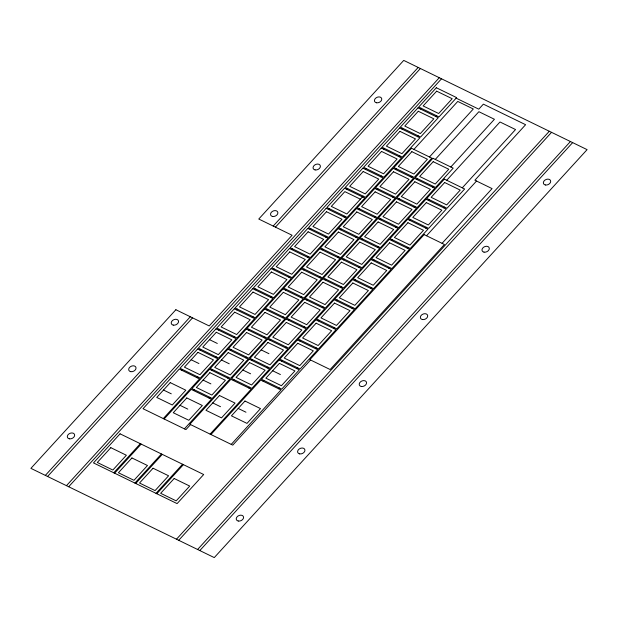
<?xml version="1.0" encoding="UTF-8"?>
<svg xmlns="http://www.w3.org/2000/svg" width="618" height="618" viewBox="0 0 618 618"><rect width="100%" height="100%" fill="white"/><g stroke="black" fill="none" stroke-linecap="round" stroke-linejoin="round"><path stroke-width="0.93" d="M45.346 475.389L190.321 316.756M273.21 226.057L418.185 67.432M47.571 476.47L192.546 317.837M275.435 227.138L420.402 68.513M66.458 485.663L439.298 77.706M68.683 486.745L441.522 78.787M181.622 370.205L182.349 369.409M199.985 350.112L200.711 349.317M218.347 330.02L219.073 329.224M236.717 309.927L237.436 309.131M255.079 289.834L255.798 289.039M273.442 269.734L274.168 268.946M291.804 249.641L292.53 248.853M310.166 229.548L310.893 228.76M328.529 209.456L329.255 208.668M346.891 189.363L347.617 188.575M365.253 169.27L365.98 168.482M383.623 149.177L384.342 148.382M401.986 129.085L402.704 128.289M420.348 108.992L421.074 108.196M197.173 377.768L197.899 376.98M215.535 357.675L216.261 356.887M233.898 337.582L234.624 336.795M252.26 317.49L252.986 316.694M270.622 297.397L271.348 296.601M288.985 277.304L289.711 276.509M307.347 257.212L308.073 256.416M325.717 237.119L326.435 236.323M344.079 217.026L344.805 216.23M363.168 196.138L346.86 213.982L331.31 206.412L344.836 191.619L360.379 199.181M380.804 176.841L381.53 176.045M399.166 156.748L399.892 155.952M417.529 136.655L418.255 135.86M435.891 116.563L436.617 115.767M113.758 472.778L140.34 443.693M163.291 418.579L199.537 378.919L179.259 369.054L143.013 408.707L185.941 429.603L190.537 424.581M114.593 473.187L141.174 444.103M164.125 418.989L191.186 389.379L211.472 399.243L184.411 428.853M193.558 390.53L194.284 389.734M211.92 370.437L212.646 369.641M230.282 350.344L231.008 349.549M248.645 330.244L249.371 329.456M267.007 310.151L267.733 309.363M285.369 290.058L286.095 289.27M303.739 269.966L304.458 269.178M322.102 249.873L322.828 249.085M340.464 229.78L341.19 228.992M358.826 209.687L359.552 208.892M377.189 189.595L377.915 188.799M395.551 169.502L396.277 168.706M413.913 149.409L457.768 101.429L473.311 108.992L429.464 156.98M209.1 398.092L209.826 397.304M227.47 378L228.189 377.204M245.833 357.907L246.559 357.111M264.195 337.814L264.921 337.019M282.557 317.722L283.283 316.926M300.92 297.629L301.646 296.833M319.282 277.536L320.008 276.74M337.644 257.443L338.37 256.648M356.007 237.351L356.733 236.555M374.377 217.258L375.095 216.462M392.739 197.165L393.465 196.369M411.101 177.072L411.827 176.277M134.879 483.052L161.452 453.975M135.713 483.461L162.287 454.377M233.28 380.449L233.998 379.653M251.642 360.356L252.368 359.56M270.004 340.263L270.73 339.467M288.367 320.17L289.093 319.375M306.729 300.07L307.455 299.282M325.091 279.977L325.817 279.189M343.454 259.884L344.18 259.096M361.816 239.792L362.542 239.004M380.186 219.699L380.904 218.911M398.548 199.606L399.274 198.818M416.911 179.514L417.637 178.718M435.273 159.421L478.88 111.703L494.431 119.274L450.823 166.991M248.822 388.011L249.548 387.223M267.185 367.919L267.911 367.131M285.547 347.826L286.273 347.03M303.917 327.733L304.635 326.937M322.279 307.64L322.998 306.845M340.642 287.548L341.368 286.752M359.004 267.455L359.73 266.659M377.366 247.362L378.092 246.567M395.729 227.269L396.455 226.474M414.091 207.177L414.817 206.381M432.453 187.084L433.179 186.288M155.991 493.334L182.573 464.249M210.112 434.114L251.194 389.162L230.908 379.297L189.834 424.242L232.762 445.138L310.568 360M156.825 493.736L183.399 464.659M210.947 434.516L260.719 380.055L281.005 389.927L231.232 444.388M263.09 381.206L263.816 380.41M281.453 361.113L282.179 360.317M299.815 341.02L300.541 340.224M318.177 320.927L318.903 320.132M336.54 300.835L337.266 300.039M354.902 280.742L355.628 279.946M373.272 260.649L373.99 259.854M391.634 240.556L392.36 239.761M409.997 220.464L410.723 219.668M428.359 200.363L429.085 199.575M446.721 180.271L499.993 121.985L515.543 129.548L462.272 187.841M278.633 388.776L279.359 387.98M297.003 368.676L297.721 367.888M315.365 348.583L316.092 347.795M333.728 328.49L334.454 327.702M352.09 308.397L352.816 307.609M370.452 288.305L371.179 287.517M388.815 268.212L389.541 267.424M407.177 248.119L407.903 247.324M425.539 228.027L426.265 227.231M443.909 207.934L444.628 207.138M426.52 235.759L476.532 181.035M442.079 243.33L492.09 188.606L474.871 180.224L525.609 124.705L483.376 104.148L478.788 109.17L456.138 98.146M176.478 539.213L549.317 131.255M178.702 540.294L551.542 132.337M197.598 549.487L570.429 141.53M199.815 550.568L572.654 142.611M261.182 349.912L268.954 353.697M209.533 339.668L217.304 343.454M272.631 370.761L280.41 374.547M242.82 370.004L250.591 373.79M221.46 359.993L229.239 363.778M191.171 359.761L198.942 363.546M203.098 380.085L210.877 383.871M238.2 408.436L245.979 412.221M212.739 402.921L220.51 406.706M163.5 390.035L171.279 393.813M180.023 405.331L187.802 409.116M175.875 309.726L30.9 468.359L214.268 557.598L587.1 149.641L403.732 60.402L258.764 219.027L292.098 235.257L209.216 325.949L175.875 309.726M120.062 433.828L93.48 462.905L177.103 503.608L203.685 474.524L120.062 433.828M197.621 348.961L179.985 368.258L200.263 378.131L217.899 358.826L197.621 348.961M215.983 328.869L198.347 348.166L218.625 358.038L236.261 338.734L215.983 328.869M234.346 308.768L216.709 328.073L236.988 337.946L254.624 318.641L234.346 308.768M252.708 288.676L235.072 307.98L255.35 317.853L272.994 298.548L252.708 288.676M271.07 268.583L253.434 287.888L273.712 297.76L291.356 278.455L271.07 268.583M289.433 248.49L271.796 267.795L292.082 277.667L309.718 258.363L289.433 248.49M307.803 228.397L290.159 247.702L310.445 257.567L328.081 238.27L307.803 228.397M326.165 208.305L308.521 227.609L328.807 237.474L346.443 218.177L326.165 208.305M344.527 188.212L326.891 207.517L347.169 217.381L364.805 198.084L344.527 188.212M362.89 168.119L345.253 187.416L365.532 197.289L383.168 177.992L362.89 168.119M381.252 148.026L363.616 167.323L383.894 177.196L401.53 157.899L381.252 148.026M399.614 127.934L381.978 147.231L402.256 157.103L419.9 137.806L399.614 127.934M417.977 107.841L400.34 127.138L420.619 137.011L438.262 117.714L417.977 107.841M436.339 87.748L418.703 107.045L438.989 116.918L456.625 97.621L436.339 87.748M110.823 447.671L97.304 462.465L112.847 470.035L126.373 455.242L110.823 447.671M170.259 382.635L156.74 397.428L172.291 404.999L185.809 390.205L170.259 382.635M197.93 352.36L184.403 367.162L199.954 374.724L213.473 359.931L197.93 352.36M216.292 332.268L202.774 347.061L218.316 354.632L231.835 339.838L216.292 332.268M234.655 312.175L221.136 326.968L236.679 334.539L250.205 319.745L234.655 312.175M253.017 292.082L239.498 306.876L255.041 314.446L268.567 299.653L253.017 292.082M271.379 271.99L257.861 286.783L273.411 294.353L286.93 279.56L271.379 271.99M289.742 251.897L276.223 266.69L291.773 274.261L305.292 259.467L289.742 251.897M308.112 231.804L294.585 246.597L310.136 254.168L323.654 239.375L308.112 231.804M326.474 211.711L312.947 226.505L328.498 234.075L342.017 219.274L326.474 211.711M363.199 171.526L349.68 186.319L365.223 193.89L378.741 179.089L363.199 171.526M381.561 151.433L368.042 166.227L383.585 173.797L397.111 158.996L381.561 151.433M399.923 131.34L386.404 146.134L401.947 153.697L415.474 138.903L399.923 131.34M418.286 111.248L404.767 126.041L420.317 133.604L433.836 118.811L418.286 111.248M436.648 91.155L423.129 105.948L438.68 113.511L452.198 98.718L436.648 91.155M209.556 369.278L191.912 388.583L212.198 398.455L229.834 379.151L209.556 369.278M227.918 349.185L210.274 368.49L230.56 378.363L248.197 359.058L227.918 349.185M246.281 329.093L228.645 348.397L248.923 358.27L266.559 338.965L246.281 329.093M264.643 309L247.007 328.305L267.285 338.17L284.921 318.873L264.643 309M283.005 288.907L265.369 308.212L285.647 318.077L303.284 298.78L283.005 288.907M301.368 268.815L283.732 288.119L304.01 297.984L321.654 278.687L301.368 268.815M319.73 248.722L302.094 268.019L322.372 277.891L340.016 258.594L319.73 248.722M338.092 228.629L320.456 247.926L340.742 257.799L358.378 238.502L338.092 228.629M356.462 208.536L338.819 227.833L359.104 237.706L376.741 218.409L356.462 208.536M374.825 188.444L357.181 207.741L377.467 217.613L395.103 198.316L374.825 188.444M393.187 168.351L375.551 187.648L395.829 197.521L413.465 178.223L393.187 168.351M411.549 148.258L393.913 167.555L414.191 177.428L431.827 158.131L411.549 148.258M131.935 457.953L118.417 472.747L133.967 480.31L147.486 465.516L131.935 457.953M186.783 397.938L173.264 412.731L188.814 420.294L202.333 405.501L186.783 397.938M209.857 372.685L196.339 387.478L211.889 395.049L225.408 380.255L209.857 372.685M228.227 352.592L214.701 367.386L230.251 374.956L243.77 360.163L228.227 352.592M246.59 332.499L233.063 347.293L248.614 354.863L262.132 340.07L246.59 332.499M264.952 312.407L251.433 327.2L266.976 334.771L280.495 319.977L264.952 312.407M283.314 292.314L269.796 307.107L285.338 314.678L298.865 299.885L283.314 292.314M301.677 272.221L288.158 287.015L303.701 294.585L317.227 279.784L301.677 272.221M320.039 252.129L306.52 266.922L322.071 274.492L335.589 259.691L320.039 252.129M338.401 232.036L324.883 246.829L340.433 254.4L353.952 239.599L338.401 232.036M356.771 211.943L343.245 226.736L358.795 234.299L372.314 219.506L356.771 211.943M375.134 191.85L361.607 206.644L377.158 214.207L390.676 199.413L375.134 191.85M393.496 171.758L379.97 186.551L395.52 194.114L409.039 179.32L393.496 171.758M411.858 151.665L398.34 166.458L413.882 174.021L427.401 159.228L411.858 151.665M249.27 359.205L231.634 378.502L251.912 388.374L269.556 369.07L249.27 359.205M267.633 339.104L249.996 358.409L270.282 368.282L287.918 348.977L267.633 339.104M286.003 319.012L268.359 338.316L288.645 348.189L306.281 328.884L286.003 319.012M304.365 298.919L286.721 318.224L307.007 328.096L324.643 308.791L304.365 298.919M322.727 278.826L305.083 298.131L325.369 308.003L343.005 288.699L322.727 278.826M341.09 258.733L323.453 278.038L343.732 287.903L361.368 268.606L341.09 258.733M359.452 238.641L341.816 257.945L362.094 267.81L379.73 248.513L359.452 238.641M377.814 218.548L360.178 237.853L380.456 247.718L398.1 228.421L377.814 218.548M396.177 198.455L378.54 217.752L398.819 227.625L416.462 208.328L396.177 198.455M414.539 178.363L396.903 197.66L417.189 207.532L434.825 188.235L414.539 178.363M432.909 158.27L415.265 177.567L435.551 187.439L453.187 168.142L432.909 158.27M153.055 468.228L139.529 483.021L155.079 490.592L168.598 475.79L153.055 468.228M219.498 395.52L205.979 410.313L221.522 417.884L235.049 403.09L219.498 395.52M249.579 362.604L236.061 377.397L251.603 384.968L265.13 370.174L249.579 362.604M267.942 342.511L254.423 357.304L269.973 364.875L283.492 350.082L267.942 342.511M286.304 322.418L272.785 337.212L288.336 344.782L301.854 329.989L286.304 322.418M304.674 302.326L291.148 317.119L306.698 324.689L320.217 309.896L304.674 302.326M323.036 282.233L309.51 297.026L325.06 304.597L338.579 289.803L323.036 282.233M341.399 262.14L327.88 276.934L343.423 284.504L356.941 269.711L341.399 262.14M359.761 242.047L346.242 256.841L361.785 264.411L375.311 249.61L359.761 242.047M378.123 221.955L364.605 236.748L380.147 244.319L393.674 229.517L378.123 221.955M396.486 201.862L382.967 216.655L398.51 224.226L412.036 209.425L396.486 201.862M414.848 181.769L401.329 196.563L416.88 204.125L430.398 189.332L414.848 181.769M433.21 161.677L419.692 176.47L435.242 184.033L448.761 169.239L433.21 161.677M279.089 359.962L261.445 379.259L281.731 389.131L299.367 369.834L279.089 359.962M297.451 339.869L279.807 359.166L300.093 369.039L317.729 349.742L297.451 339.869M315.813 319.776L298.177 339.073L318.455 348.946L336.092 329.649L315.813 319.776M334.176 299.684L316.54 318.981L336.818 328.853L354.454 309.548L334.176 299.684M352.538 279.591L334.902 298.888L355.18 308.761L372.816 289.456L352.538 279.591M370.9 259.498L353.264 278.795L373.542 288.668L391.186 269.363L370.9 259.498M389.263 239.398L371.627 258.703L391.905 268.575L409.549 249.27L389.263 239.398M407.625 219.305L389.989 238.61L410.275 248.482L427.911 229.178L407.625 219.305M425.995 199.212L408.351 218.517L428.637 228.39L446.273 209.085L425.995 199.212M444.357 179.12L426.714 198.424L446.999 208.289L464.636 188.992L444.357 179.12M174.168 478.502L160.649 493.295L176.192 500.866L189.718 486.072L174.168 478.502M244.96 401.036L231.441 415.837L246.991 423.4L260.51 408.606L244.96 401.036M279.39 363.369L265.871 378.162L281.422 385.725L294.94 370.931L279.39 363.369M297.76 343.268L284.234 358.069L299.784 365.632L313.303 350.839L297.76 343.268M316.122 323.175L302.596 337.976L318.146 345.539L331.665 330.746L316.122 323.175M334.485 303.083L320.966 317.884L336.509 325.447L350.027 310.653L334.485 303.083M352.847 282.99L339.328 297.783L354.871 305.354L368.398 290.56L352.847 282.99M371.209 262.897L357.691 277.691L373.233 285.261L386.76 270.468L371.209 262.897M389.572 242.804L376.053 257.598L391.603 265.168L405.122 250.375L389.572 242.804M407.934 222.712L394.415 237.505L409.966 245.076L423.485 230.282L407.934 222.712M426.304 202.619L412.778 217.412L428.328 224.983L441.847 210.19L426.304 202.619M444.666 182.526L431.14 197.32L446.69 204.89L460.209 190.097L444.666 182.526M424.149 234.608L309.865 359.661L330.143 369.533L444.435 244.481L424.149 234.608M545.4 184.991A3.839 2.766 -24 0 0 550.692 181.174A3.839 2.766 -24 0 0 544.96 180.093A3.839 2.766 -24 0 0 545.4 184.991M484.025 252.144A3.839 2.766 -24 0 0 489.317 248.328A3.839 2.766 -24 0 0 483.585 247.246A3.839 2.766 -24 0 0 484.025 252.144M422.418 319.56A3.839 2.766 -24 0 0 427.702 315.744A3.839 2.766 -24 0 0 421.97 314.662A3.839 2.766 -24 0 0 422.418 319.56M361.275 386.466A3.839 2.766 -24 0 0 366.559 382.642A3.839 2.766 -24 0 0 360.827 381.569A3.839 2.766 -24 0 0 361.275 386.466M299.66 453.882A3.839 2.766 -24 0 0 304.944 450.066A3.839 2.766 -24 0 0 299.212 448.985A3.839 2.766 -24 0 0 299.66 453.882M238.285 521.036A3.839 2.766 -24 0 0 243.577 517.22A3.839 2.766 -24 0 0 237.845 516.138A3.839 2.766 -24 0 0 238.285 521.036M376.486 102.773A3.839 2.766 -24 0 0 381.769 98.957A3.839 2.766 -24 0 0 376.038 97.876A3.839 2.766 -24 0 0 376.486 102.773M315.11 169.927A3.839 2.766 -24 0 0 320.402 166.111A3.839 2.766 -24 0 0 314.67 165.029A3.839 2.766 -24 0 0 315.11 169.927M272.584 216.462A3.839 2.766 -24 0 0 277.876 212.638A3.839 2.766 -24 0 0 272.144 211.565A3.839 2.766 -24 0 0 272.584 216.462M173.264 325.13A3.839 2.766 -24 0 0 178.556 321.314A3.839 2.766 -24 0 0 172.824 320.24A3.839 2.766 -24 0 0 173.264 325.13M130.738 371.665A3.839 2.766 -24 0 0 136.03 367.849A3.839 2.766 -24 0 0 130.298 366.768A3.839 2.766 -24 0 0 130.738 371.665M69.37 438.819A3.839 2.766 -24 0 0 74.654 435.002A3.839 2.766 -24 0 0 68.922 433.921A3.839 2.766 -24 0 0 69.37 438.819"/></g></svg>
